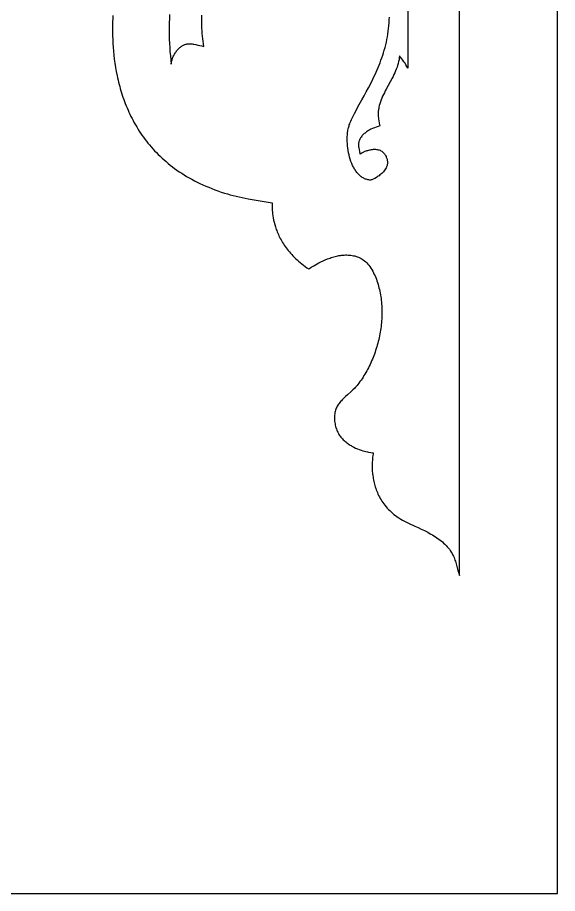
# Model space of a CAD drawing. Extents: x -500 to 500, y -300 to 300.
# Drawn here: x 334.7 to 500, y -300 to -31.7 of the extents above; entities that cross this region are included whole.
import ezdxf

# ---------------------------------------------------------------- set-up
doc = ezdxf.new("R2010")
doc.units = 0
doc.header["$MEASUREMENT"] = 0
doc.layers.add('IMPORT_-_120CM_SUR_70CM-1', color=18, linetype='CONTINUOUS')
doc.layers.add('LAYER_2', color=174, linetype='CONTINUOUS')

msp = doc.modelspace()

# ---------------------------------------------------------------- linework, layer by layer
at = {"layer": 'IMPORT_-_120CM_SUR_70CM-1'}
msp.add_lwpolyline([(-500, -300), (500, -300), (500, 300), (-500, 300)], close=True, dxfattribs=at)
for points in [[(454.16, 39.99), (454.16, -47.21), (453.9, -46.7), (453.62, -46.2), (453.33, -45.71), (453.01, -45.23), (452.69, -44.76), (452.35, -44.31), (451.99, -43.86), (451.62, -43.43), (451.6, -43.73), (451.57, -44.03), (451.54, -44.32), (451.49, -44.62), (451.38, -45.21), (451.24, -45.79), (451.07, -46.37), (450.88, -46.94), (450.67, -47.51), (450.44, -48.07), (450.19, -48.64), (449.93, -49.2), (449.66, -49.75), (449.37, -50.31), (448.78, -51.41), (448.18, -52.51), (447.58, -53.61), (447.29, -54.17), (447.01, -54.72), (446.74, -55.27), (446.48, -55.83), (446.24, -56.39), (446.01, -56.95), (445.8, -57.52), (445.62, -58.09), (445.46, -58.66), (445.33, -59.24), (445.27, -59.53), (445.23, -59.82), (445.19, -60.11), (445.15, -60.41), (445.13, -60.7), (445.11, -61), (445.11, -61.3), (445.11, -61.6), (445.14, -62.02), (445.18, -62.44), (445.24, -62.85), (445.31, -63.27), (445.46, -64.09), (445.53, -64.51), (445.6, -64.92), (445.07, -65.07), (444.53, -65.24), (443.98, -65.45), (443.42, -65.68), (442.88, -65.94), (442.61, -66.08), (442.34, -66.23), (442.08, -66.39), (441.82, -66.55), (441.58, -66.72), (441.33, -66.9), (441.1, -67.08), (440.87, -67.26), (440.66, -67.46), (440.45, -67.66), (440.26, -67.87), (440.08, -68.08), (439.91, -68.3), (439.75, -68.52), (439.61, -68.75), (439.49, -68.98), (439.38, -69.22), (439.28, -69.47), (439.21, -69.72), (439.15, -69.97), (439.12, -70.23), (439.1, -70.5), (439.11, -70.89), (439.14, -71.27), (439.19, -71.66), (439.25, -72.04), (439.4, -72.81), (439.47, -73.19), (439.54, -73.58), (439.65, -73.49), (439.78, -73.39), (440.1, -73.19), (440.49, -72.98), (440.93, -72.77), (441.17, -72.66), (441.42, -72.57), (441.69, -72.47), (441.96, -72.39), (442.23, -72.31), (442.52, -72.24), (442.8, -72.18), (443.09, -72.13), (443.39, -72.09), (443.68, -72.06), (443.98, -72.05), (444.27, -72.06), (444.56, -72.08), (444.85, -72.12), (445.14, -72.18), (445.41, -72.26), (445.68, -72.37), (445.95, -72.49), (446.2, -72.64), (446.44, -72.81), (446.67, -73.01), (446.88, -73.24), (446.99, -73.37), (447.09, -73.5), (447.18, -73.64), (447.27, -73.79), (447.4, -74.01), (447.51, -74.24), (447.61, -74.46), (447.7, -74.67), (447.77, -74.89), (447.83, -75.1), (447.88, -75.31), (447.91, -75.51), (447.94, -75.72), (447.95, -75.92), (447.96, -76.11), (447.95, -76.3), (447.93, -76.49), (447.9, -76.68), (447.87, -76.86), (447.82, -77.04), (447.77, -77.22), (447.71, -77.39), (447.64, -77.56), (447.57, -77.73), (447.39, -78.05), (447.2, -78.36), (446.98, -78.66), (446.74, -78.94), (446.49, -79.21), (446.23, -79.47), (445.95, -79.71), (445.67, -79.93), (445.39, -80.15), (445.11, -80.34), (444.83, -80.52), (444.55, -80.69), (444.04, -80.98), (443.58, -81.2), (443.2, -81.37), (442.94, -81.46), (442.81, -81.5), (442.53, -81.48), (442.26, -81.45), (441.99, -81.4), (441.72, -81.34), (441.46, -81.26), (441.21, -81.17), (440.96, -81.07), (440.72, -80.95), (440.48, -80.82), (440.25, -80.68), (440.03, -80.53), (439.8, -80.36), (439.59, -80.18), (439.38, -79.99), (439.18, -79.79), (438.98, -79.58), (438.79, -79.37), (438.6, -79.14), (438.42, -78.9), (438.24, -78.65), (438.07, -78.4), (437.91, -78.13), (437.75, -77.86), (437.59, -77.58), (437.44, -77.3), (437.3, -77), (437.17, -76.71), (437.04, -76.4), (436.79, -75.78), (436.57, -75.13), (436.37, -74.47), (436.2, -73.8), (436.05, -73.11), (435.92, -72.42), (435.82, -71.73), (435.74, -71.03), (435.68, -70.33), (435.65, -69.64), (435.64, -68.95), (435.66, -68.28), (435.7, -67.62), (435.77, -66.97), (435.86, -66.35), (435.97, -65.74), (436.04, -65.45), (436.11, -65.16), (436.19, -64.88), (436.28, -64.61), (436.41, -64.22), (436.57, -63.81), (436.74, -63.4), (436.93, -62.97), (437.13, -62.52), (437.35, -62.07), (437.83, -61.13), (438.36, -60.13), (438.93, -59.09), (440.16, -56.88), (440.82, -55.7), (441.48, -54.48), (442.16, -53.22), (442.83, -51.92), (443.5, -50.57), (443.83, -49.88), (444.16, -49.19), (444.48, -48.48), (444.79, -47.76), (445.1, -47.04), (445.4, -46.3), (445.69, -45.56), (445.97, -44.8), (446.25, -44.04), (446.51, -43.26), (446.76, -42.48), (446.99, -41.69), (447.22, -40.89), (447.43, -40.09), (447.62, -39.27), (447.8, -38.44), (447.96, -37.61), (448.1, -36.77), (448.22, -35.92), (448.32, -35.06), (448.41, -34.2), (448.47, -33.32), (448.51, -32.44), (448.53, -31.55)], [(381.27, -30.74), (381.21, -32.01), (381.17, -33.28), (381.15, -34.54), (381.14, -35.81), (381.15, -37.08), (381.18, -38.35), (381.23, -39.62), (381.29, -40.88), (381.38, -42.15), (381.49, -43.42), (381.61, -44.69), (381.76, -45.96), (381.79, -45.71), (381.83, -45.45), (381.88, -45.19), (381.94, -44.93), (382.01, -44.67), (382.09, -44.41), (382.18, -44.15), (382.28, -43.89), (382.4, -43.63), (382.52, -43.38), (382.65, -43.13), (382.79, -42.88), (382.93, -42.64), (383.09, -42.4), (383.25, -42.16), (383.42, -41.94), (383.6, -41.72), (383.79, -41.51), (383.98, -41.31), (384.17, -41.11), (384.38, -40.93), (384.59, -40.76), (384.8, -40.6), (385.02, -40.45), (385.25, -40.31), (385.48, -40.19), (385.71, -40.08), (385.95, -39.99), (386.19, -39.91), (386.43, -39.85), (386.68, -39.8), (386.93, -39.77), (387.23, -39.76), (387.53, -39.76), (387.83, -39.77), (388.13, -39.8), (388.43, -39.84), (388.73, -39.89), (389.33, -40.01), (389.93, -40.14), (390.52, -40.29), (391.12, -40.42), (391.42, -40.48), (391.72, -40.53), (391.6, -39.76), (391.49, -38.98), (391.4, -38.19), (391.31, -37.4), (391.24, -36.61), (391.19, -35.8), (391.15, -35), (391.12, -34.19), (391.11, -33.38), (391.11, -32.57), (391.13, -31.76), (391.17, -30.94)]]:
    msp.add_lwpolyline(points, dxfattribs=at)
at = {"layer": 'LAYER_2'}
msp.add_lwpolyline([(363.92, -31.1), (363.87, -32.05), (363.83, -33.04), (363.8, -34.06), (363.79, -35.11), (363.79, -36.2), (363.81, -37.31), (363.85, -38.44), (363.9, -39.61), (363.98, -40.79), (364.07, -41.99), (364.19, -43.22), (364.34, -44.46), (364.51, -45.72), (364.71, -46.99), (364.94, -48.27), (365.19, -49.56), (365.34, -50.21), (365.48, -50.86), (365.64, -51.52), (365.81, -52.17), (365.98, -52.83), (366.17, -53.48), (366.36, -54.14), (366.56, -54.8), (366.77, -55.45), (366.99, -56.11), (367.22, -56.77), (367.46, -57.43), (367.71, -58.08), (367.97, -58.74), (368.25, -59.39), (368.53, -60.05), (368.82, -60.7), (369.12, -61.35), (369.44, -62), (369.76, -62.64), (370.1, -63.29), (370.45, -63.93), (370.81, -64.57), (371.19, -65.2), (371.57, -65.83), (371.97, -66.46), (372.38, -67.08), (372.8, -67.7), (373.24, -68.32), (373.69, -68.93), (374.15, -69.54), (374.63, -70.14), (375.12, -70.74), (375.62, -71.33), (376.14, -71.92), (376.67, -72.5), (377.22, -73.07), (377.78, -73.64), (378.35, -74.2), (378.94, -74.75), (379.55, -75.3), (380.17, -75.84), (380.81, -76.37), (381.46, -76.9), (382.13, -77.42), (382.81, -77.93), (383.51, -78.43), (384.22, -78.92), (384.96, -79.4), (385.71, -79.88), (386.47, -80.35), (387.26, -80.8), (388.06, -81.25), (388.87, -81.69), (389.71, -82.11), (390.56, -82.53), (391.43, -82.93), (392.32, -83.33), (393.23, -83.71), (394.16, -84.09), (395.1, -84.45), (396.07, -84.8), (397.05, -85.14), (398.05, -85.46), (398.94, -85.74), (399.83, -85.99), (400.73, -86.23), (401.63, -86.45), (402.54, -86.67), (403.45, -86.87), (404.36, -87.06), (405.27, -87.24), (407.11, -87.57), (408.94, -87.88), (412.62, -88.47), (412.62, -88.73), (412.62, -89.23), (412.63, -89.93), (412.65, -90.35), (412.68, -90.81), (412.73, -91.32), (412.79, -91.87), (412.88, -92.45), (412.98, -93.07), (413.11, -93.72), (413.27, -94.4), (413.46, -95.1), (413.68, -95.83), (413.93, -96.59), (414.08, -96.97), (414.23, -97.36), (414.39, -97.75), (414.56, -98.14), (414.75, -98.54), (414.94, -98.94), (415.15, -99.35), (415.37, -99.75), (415.6, -100.16), (415.84, -100.58), (416.1, -100.99), (416.37, -101.4), (416.65, -101.82), (416.95, -102.23), (417.26, -102.65), (417.58, -103.07), (417.92, -103.48), (418.28, -103.9), (418.65, -104.31), (419.03, -104.73), (419.44, -105.14), (419.85, -105.55), (420.29, -105.96), (420.74, -106.36), (421.21, -106.76), (421.7, -107.16), (422.21, -107.56), (422.73, -107.95), (423.27, -108.34), (423.84, -108.72), (424.09, -108.55), (424.63, -108.2), (424.99, -107.98), (425.41, -107.72), (425.88, -107.45), (426.41, -107.15), (426.98, -106.85), (427.59, -106.54), (428.24, -106.24), (428.92, -105.94), (429.64, -105.65), (430.38, -105.38), (430.76, -105.25), (431.14, -105.13), (431.53, -105.01), (431.93, -104.91), (432.32, -104.81), (432.72, -104.72), (433.12, -104.64), (433.53, -104.58), (433.93, -104.52), (434.34, -104.48), (434.75, -104.45), (435.16, -104.43), (435.56, -104.43), (435.97, -104.44), (436.38, -104.46), (436.78, -104.51), (437.18, -104.57), (437.58, -104.65), (437.98, -104.74), (438.37, -104.86), (438.75, -104.99), (439.14, -105.15), (439.51, -105.33), (439.88, -105.53), (440.25, -105.75), (440.61, -105.99), (440.96, -106.26), (441.3, -106.55), (441.63, -106.87), (441.96, -107.22), (442.28, -107.59), (442.58, -107.99), (442.88, -108.42), (443.16, -108.87), (443.44, -109.36), (443.7, -109.88), (443.93, -110.37), (444.15, -110.86), (444.35, -111.36), (444.55, -111.87), (444.73, -112.38), (444.91, -112.9), (445.07, -113.43), (445.22, -113.95), (445.36, -114.49), (445.49, -115.02), (445.61, -115.56), (445.72, -116.11), (445.82, -116.66), (445.91, -117.21), (445.99, -117.76), (446.06, -118.32), (446.12, -118.88), (446.16, -119.45), (446.2, -120.01), (446.23, -120.58), (446.25, -121.15), (446.26, -121.72), (446.26, -122.29), (446.25, -122.87), (446.23, -123.44), (446.2, -124.02), (446.16, -124.59), (446.11, -125.17), (446.06, -125.74), (445.99, -126.32), (445.92, -126.9), (445.83, -127.47), (445.74, -128.04), (445.64, -128.62), (445.53, -129.19), (445.41, -129.76), (445.28, -130.32), (445.15, -130.89), (445, -131.45), (444.85, -132.01), (444.69, -132.57), (444.52, -133.12), (444.34, -133.67), (444.16, -134.22), (443.96, -134.77), (443.76, -135.31), (443.56, -135.84), (443.34, -136.37), (443.11, -136.9), (442.88, -137.42), (442.64, -137.94), (442.4, -138.45), (442.14, -138.96), (441.88, -139.46), (441.62, -139.95), (441.34, -140.44), (441.06, -140.92), (440.77, -141.39), (440.47, -141.86), (440.17, -142.32), (439.86, -142.78), (439.54, -143.22), (439.22, -143.66), (438.89, -144.09), (438.67, -144.37), (438.43, -144.64), (438.19, -144.91), (437.93, -145.18), (437.4, -145.7), (436.85, -146.22), (435.72, -147.24), (435.16, -147.75), (434.62, -148.27), (434.09, -148.8), (433.84, -149.06), (433.6, -149.33), (433.37, -149.61), (433.15, -149.89), (432.94, -150.17), (432.75, -150.47), (432.57, -150.76), (432.41, -151.06), (432.26, -151.37), (432.13, -151.69), (432.02, -152.01), (431.93, -152.35), (431.86, -152.69), (431.81, -153.04), (431.77, -153.53), (431.75, -154.01), (431.74, -154.47), (431.76, -154.92), (431.79, -155.36), (431.84, -155.78), (431.9, -156.2), (431.98, -156.6), (432.08, -156.99), (432.19, -157.36), (432.31, -157.73), (432.45, -158.08), (432.6, -158.42), (432.76, -158.75), (432.93, -159.07), (433.11, -159.38), (433.31, -159.68), (433.51, -159.96), (433.73, -160.24), (433.95, -160.51), (434.18, -160.77), (434.42, -161.01), (434.66, -161.25), (434.91, -161.48), (435.17, -161.7), (435.43, -161.91), (435.7, -162.11), (435.97, -162.3), (436.25, -162.49), (436.52, -162.67), (436.8, -162.83), (437.08, -162.99), (437.65, -163.29), (438.22, -163.56), (438.78, -163.8), (439.33, -164.02), (439.87, -164.2), (440.39, -164.37), (440.89, -164.51), (441.36, -164.64), (441.8, -164.74), (442.2, -164.83), (442.88, -164.96), (443.35, -165.03), (443.59, -165.07), (443.55, -165.37), (443.47, -165.96), (443.42, -166.36), (443.37, -166.81), (443.33, -167.32), (443.3, -167.88), (443.28, -168.49), (443.27, -169.15), (443.28, -169.84), (443.32, -170.57), (443.38, -171.33), (443.47, -172.12), (443.53, -172.53), (443.6, -172.94), (443.68, -173.35), (443.76, -173.77), (443.86, -174.19), (443.97, -174.62), (444.09, -175.05), (444.22, -175.48), (444.36, -175.92), (444.51, -176.36), (444.68, -176.79), (444.86, -177.23), (445.05, -177.67), (445.26, -178.1), (445.49, -178.54), (445.73, -178.98), (445.98, -179.41), (446.25, -179.84), (446.54, -180.27), (446.84, -180.69), (447.17, -181.11), (447.51, -181.53), (447.87, -181.94), (448.24, -182.34), (448.64, -182.74), (449.06, -183.13), (449.49, -183.52), (449.95, -183.9), (450.43, -184.27), (450.93, -184.63), (451.45, -184.98), (452, -185.33), (452.56, -185.66), (453.15, -185.98), (453.77, -186.3), (454.41, -186.6), (456.35, -187.47), (457.33, -187.92), (458.32, -188.39), (459.31, -188.87), (460.28, -189.37), (460.76, -189.63), (461.24, -189.9), (461.71, -190.18), (462.17, -190.46), (462.62, -190.75), (463.07, -191.04), (463.51, -191.35), (463.94, -191.67), (464.35, -191.99), (464.76, -192.33), (465.15, -192.67), (465.53, -193.03), (465.9, -193.4), (466.25, -193.78), (466.58, -194.17), (466.9, -194.58), (467.2, -194.99), (467.48, -195.42), (467.75, -195.87), (467.99, -196.33), (468.17, -196.7), (468.33, -197.08), (468.49, -197.47), (468.63, -197.86), (468.76, -198.25), (468.88, -198.64), (469.11, -199.44), (469.33, -200.25), (469.54, -201.05), (469.76, -201.86), (470, -202.65), (470, 270)], dxfattribs=at)

doc.saveas('drawing.dxf')
